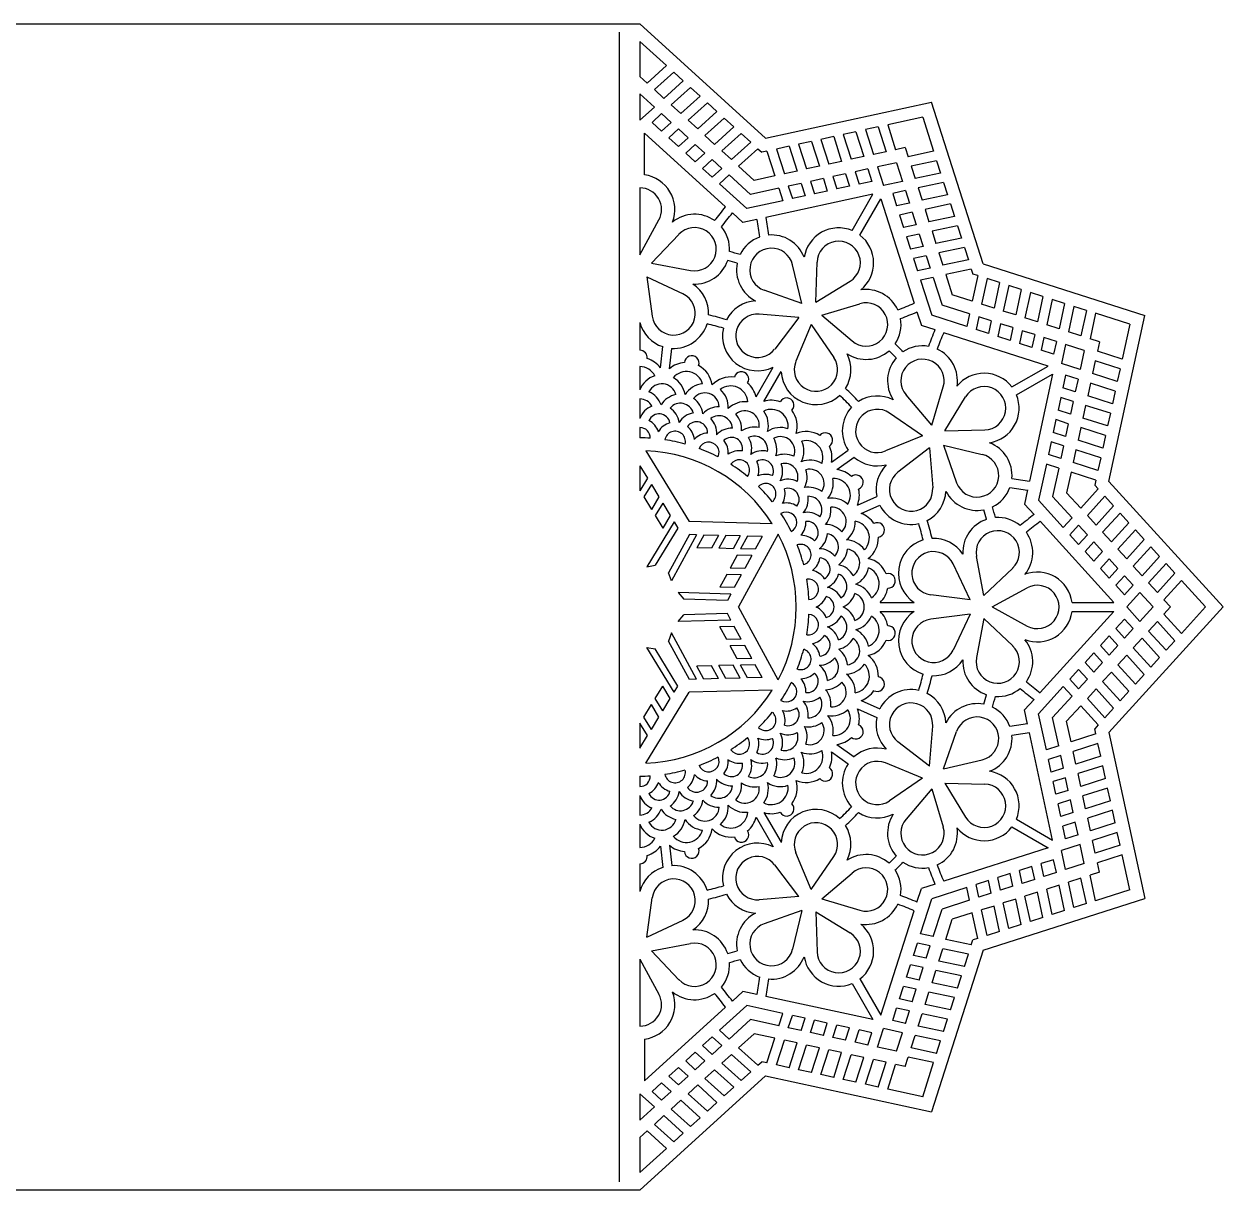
# Model space of a CAD drawing. Extents: x 39 to 332, y 44 to 186.
# Drawn here: x 185.6 to 331.7, y 43.6 to 185.7 of the extents above; entities that cross this region are included whole.
import ezdxf

# ---------------------------------------------------------------- set-up
doc = ezdxf.new("R2010")
doc.units = 0
doc.layers.get('0').update_dxf_attribs({"linetype": 'CONTINUOUS'})

msp = doc.modelspace()

# ---------------------------------------------------------------- linework, layer by layer
for p, q in [((110.54, 185.75), (260.65, 185.75)), ((275.96, 171.84), (260.65, 185.75)), ((258.1, 184.75), (258.1, 44.65)), ((260.65, 183.62), (260.65, 179.35)), ((260.65, 183.62), (263.88, 180.68)), ((263.88, 180.68), (261.53, 178.55)), ((264.76, 179.88), (262.41, 177.75)), ((264.76, 179.88), (265.93, 178.82)), ((260.65, 179.35), (261.53, 178.55)), ((265.93, 178.82), (263.58, 176.68)), ((260.65, 177.22), (260.65, 174.02)), ((260.65, 177.22), (262.41, 175.62)), ((262.41, 177.75), (263.58, 176.68)), ((266.81, 178.02), (264.46, 175.88)), ((267.99, 176.95), (265.64, 174.82)), ((266.81, 178.02), (267.99, 176.95)), ((262.41, 175.62), (260.65, 174.02)), ((264.46, 175.88), (265.64, 174.82)), ((268.87, 176.15), (266.52, 174.02)), ((268.87, 176.15), (270.04, 175.08)), ((275.96, 171.84), (296.17, 176.23)), ((302.48, 156.53), (296.17, 176.23)), ((263.29, 174.82), (262.12, 173.75)), ((263.29, 174.82), (264.46, 173.75)), ((266.52, 174.02), (267.69, 172.95)), ((270.04, 175.08), (267.69, 172.95)), ((270.92, 174.28), (268.57, 172.15)), ((270.92, 174.28), (272.1, 173.22)), ((295.11, 174.38), (290.84, 173.46)), ((295.11, 174.38), (296.44, 170.23)), ((261.2, 167.36), (261.2, 172.45)), ((261.2, 172.45), (271.09, 163.47)), ((262.12, 173.75), (263.29, 172.68)), ((264.46, 173.75), (263.29, 172.68)), ((265.35, 172.95), (264.17, 171.88)), ((265.35, 172.95), (266.52, 171.88)), ((272.1, 173.22), (269.75, 171.08)), ((272.98, 172.42), (270.63, 170.28)), ((272.98, 172.42), (274.15, 171.35)), ((286.97, 172.61), (285.42, 172.28)), ((286.97, 172.61), (287.94, 169.59)), ((289.68, 173.2), (288.13, 172.87)), ((288.13, 172.87), (289.1, 169.85)), ((289.68, 173.2), (290.65, 170.18)), ((290.84, 173.46), (291.81, 170.43)), ((264.17, 171.88), (265.35, 170.82)), ((266.52, 171.88), (265.35, 170.82)), ((267.4, 171.08), (266.23, 170.02)), ((267.4, 171.08), (268.57, 170.02)), ((268.57, 172.15), (269.75, 171.08)), ((274.15, 171.35), (271.8, 169.22)), ((281.54, 171.44), (279.99, 171.1)), ((279.99, 171.1), (280.96, 168.08)), ((281.54, 171.44), (282.51, 168.41)), ((284.26, 172.03), (282.71, 171.69)), ((282.71, 171.69), (283.67, 168.67)), ((284.26, 172.03), (285.22, 169)), ((285.42, 172.28), (286.39, 169.26)), ((266.23, 170.02), (267.4, 168.95)), ((268.57, 170.02), (267.4, 168.95)), ((270.63, 170.28), (271.8, 169.22)), ((275.03, 170.55), (272.68, 168.42)), ((275.03, 170.55), (275.5, 170.12)), ((276.12, 170.26), (275.5, 170.12)), ((276.12, 170.26), (277.09, 167.24)), ((278.83, 170.85), (277.28, 170.51)), ((277.28, 170.51), (278.25, 167.49)), ((278.83, 170.85), (279.8, 167.83)), ((287.94, 169.59), (286.39, 169.26)), ((290.65, 170.18), (289.1, 169.85)), ((292.97, 170.69), (291.81, 170.43)), ((292.97, 170.69), (293.34, 169.55)), ((296.44, 170.23), (293.34, 169.55)), ((269.45, 169.22), (268.28, 168.15)), ((268.28, 168.15), (269.45, 167.08)), ((269.45, 169.22), (270.63, 168.15)), ((270.63, 168.15), (269.45, 167.08)), ((272.68, 168.42), (274.58, 166.69)), ((282.51, 168.41), (280.96, 168.08)), ((285.22, 169), (283.67, 168.67)), ((288.42, 168.08), (286.87, 167.75)), ((288.42, 168.08), (288.9, 166.57)), ((291.91, 168.84), (289.58, 168.33)), ((289.58, 168.33), (290.31, 166.07)), ((291.91, 168.84), (292.63, 166.57)), ((296.8, 169.09), (293.7, 168.42)), ((293.7, 168.42), (294.18, 166.91)), ((296.8, 169.09), (297.28, 167.58)), ((271.51, 167.35), (270.33, 166.28)), ((271.51, 167.35), (274.12, 164.98)), ((277.09, 167.24), (274.58, 166.69)), ((279.8, 167.83), (278.25, 167.49)), ((283, 166.9), (281.45, 166.57)), ((281.45, 166.57), (281.93, 165.06)), ((283, 166.9), (283.48, 165.39)), ((285.71, 167.49), (284.16, 167.16)), ((284.16, 167.16), (284.64, 165.65)), ((285.71, 167.49), (286.19, 165.98)), ((286.87, 167.75), (287.35, 166.24)), ((288.9, 166.57), (287.35, 166.24)), ((292.63, 166.57), (290.31, 166.07)), ((297.28, 167.58), (294.18, 166.91)), ((260.65, 165.78), (260.65, 157.6)), ((270.33, 166.28), (273.66, 163.26)), ((277.57, 165.73), (274.12, 164.98)), ((277.57, 165.73), (278.05, 164.21)), ((280.28, 166.31), (278.73, 165.98)), ((278.73, 165.98), (279.22, 164.47)), ((280.28, 166.31), (280.77, 164.8)), ((283.48, 165.39), (281.93, 165.06)), ((286.19, 165.98), (284.64, 165.65)), ((293, 165.44), (291.45, 165.1)), ((291.45, 165.1), (291.93, 163.59)), ((293, 165.44), (293.48, 163.93)), ((297.65, 166.45), (294.55, 165.78)), ((294.55, 165.78), (295.03, 164.27)), ((297.65, 166.45), (298.13, 164.94)), ((278.05, 164.21), (273.66, 163.26)), ((289.04, 164.99), (275.99, 162.15)), ((280.77, 164.8), (279.22, 164.47)), ((286.5, 160.58), (289.04, 164.99)), ((287.46, 160.03), (290, 164.43)), ((290, 164.43), (294.07, 151.71)), ((293.48, 163.93), (291.93, 163.59)), ((298.13, 164.94), (295.03, 164.27)), ((298.49, 163.81), (295.39, 163.13)), ((298.49, 163.81), (298.97, 162.3)), ((271.91, 162.72), (273.2, 161.55)), ((293.84, 162.8), (292.29, 162.46)), ((292.29, 162.46), (292.77, 160.95)), ((293.84, 162.8), (294.32, 161.29)), ((295.39, 163.13), (295.87, 161.62)), ((298.97, 162.3), (295.87, 161.62)), ((260.65, 157.6), (262.97, 161.87)), ((274.91, 161.92), (273.2, 161.55)), ((294.32, 161.29), (292.77, 160.95)), ((299.34, 161.16), (296.24, 160.49)), ((299.34, 161.16), (299.82, 159.65)), ((262.04, 156.59), (265.39, 160.11)), ((294.69, 160.15), (293.14, 159.82)), ((293.14, 159.82), (293.62, 158.31)), ((294.69, 160.15), (295.17, 158.64)), ((296.24, 160.49), (296.72, 158.98)), ((299.82, 159.65), (296.72, 158.98)), ((295.17, 158.64), (293.62, 158.31)), ((300.18, 158.52), (297.08, 157.85)), ((297.08, 157.85), (297.57, 156.34)), ((300.18, 158.52), (300.67, 157.01)), ((262.04, 156.59), (266.82, 155.7)), ((280.39, 151.67), (279.25, 156.4)), ((282.1, 151.85), (282.23, 156.71)), ((295.53, 157.51), (293.98, 157.17)), ((293.98, 157.17), (294.47, 155.66)), ((295.53, 157.51), (296.02, 156)), ((300.67, 157.01), (297.57, 156.34)), ((302.48, 156.53), (322.18, 150.22)), ((261.51, 154.95), (262.14, 150.13)), ((261.51, 154.95), (265.9, 152.86)), ((296.02, 156), (294.47, 155.66)), ((301.03, 155.88), (297.93, 155.2)), ((297.93, 155.2), (298.71, 152.76)), ((301.03, 155.88), (301.22, 155.27)), ((301.83, 155.08), (301.15, 151.98)), ((301.83, 155.08), (301.22, 155.27)), ((282.1, 151.85), (286.25, 154.39)), ((296.38, 154.87), (294.83, 154.53)), ((294.83, 154.53), (296.2, 150.25)), ((296.38, 154.87), (297.46, 151.5)), ((302.96, 154.72), (302.29, 151.62)), ((304.47, 154.23), (302.96, 154.72)), ((304.47, 154.23), (303.8, 151.13)), ((305.6, 153.87), (304.93, 150.77)), ((307.11, 153.39), (305.6, 153.87)), ((280.39, 151.67), (275.8, 153.29)), ((301.15, 151.98), (298.71, 152.76)), ((307.11, 153.39), (306.44, 150.29)), ((308.25, 153.02), (307.57, 149.92)), ((309.76, 152.54), (308.25, 153.02)), ((309.76, 152.54), (309.08, 149.44)), ((310.89, 152.18), (310.22, 149.08)), ((312.4, 151.69), (310.89, 152.18)), ((282.8, 150.28), (287.46, 151.66)), ((294.41, 150.65), (294.94, 148.99)), ((300.82, 150.43), (297.46, 151.5)), ((303.8, 151.13), (302.29, 151.62)), ((306.44, 150.29), (304.93, 150.77)), ((312.4, 151.69), (311.73, 148.59)), ((313.53, 151.33), (312.86, 148.23)), ((315.05, 150.85), (313.53, 151.33)), ((315.05, 150.85), (314.37, 147.75)), ((260.65, 149.36), (260.65, 145.99)), ((280.03, 149.99), (275.18, 150.37)), ((280.03, 149.99), (277.07, 146.13)), ((281.52, 149.12), (279.66, 144.64)), ((281.52, 149.12), (284.28, 145.12)), ((282.8, 150.28), (286.5, 147.12)), ((300.48, 148.88), (296.2, 150.25)), ((300.82, 150.43), (300.48, 148.88)), ((301.95, 150.07), (301.61, 148.52)), ((303.46, 149.58), (301.95, 150.07)), ((303.46, 149.58), (303.12, 148.03)), ((304.59, 149.22), (304.26, 147.67)), ((306.1, 148.74), (304.59, 149.22)), ((309.08, 149.44), (307.57, 149.92)), ((311.73, 148.59), (310.22, 149.08)), ((316.18, 150.49), (315.5, 147.39)), ((320.33, 149.16), (316.18, 150.49)), ((317.79, 130.01), (322.18, 150.22)), ((320.33, 149.16), (319.41, 144.89)), ((296.61, 148.46), (294.94, 148.99)), ((310.38, 144.05), (297.66, 148.12)), ((303.12, 148.03), (301.61, 148.52)), ((305.77, 147.19), (304.26, 147.67)), ((306.1, 148.74), (305.77, 147.19)), ((307.24, 148.37), (306.9, 146.82)), ((308.75, 147.89), (307.24, 148.37)), ((308.75, 147.89), (308.41, 146.34)), ((314.37, 147.75), (312.86, 148.23)), ((263.16, 143.85), (263.43, 146.43)), ((264.26, 143.74), (264.52, 146.22)), ((308.41, 146.34), (306.9, 146.82)), ((309.88, 147.53), (309.54, 145.98)), ((311.39, 147.04), (309.88, 147.53)), ((311.39, 147.04), (311.05, 145.49)), ((312.52, 146.68), (312.02, 144.36)), ((314.79, 145.96), (312.52, 146.68)), ((316.64, 147.02), (315.5, 147.39)), ((316.64, 147.02), (316.39, 145.86)), ((311.05, 145.49), (309.54, 145.98)), ((314.79, 145.96), (314.29, 143.63)), ((316.13, 144.7), (315.8, 143.15)), ((319.15, 143.73), (316.13, 144.7)), ((319.41, 144.89), (316.39, 145.86)), ((260.65, 143.99), (260.65, 141.15)), ((274.8, 140.31), (276.89, 143.93)), ((275.76, 139.76), (277.84, 143.38)), ((305.98, 141.51), (310.38, 144.05)), ((314.29, 143.63), (312.02, 144.36)), ((319.15, 143.73), (318.82, 142.18)), ((306.53, 140.55), (310.94, 143.09)), ((310.94, 143.09), (308.1, 130.04)), ((312.52, 142.95), (312.19, 141.4)), ((314.03, 142.47), (312.52, 142.95)), ((314.03, 142.47), (313.7, 140.92)), ((315.54, 141.99), (315.21, 140.44)), ((318.57, 141.02), (315.54, 141.99)), ((318.82, 142.18), (315.8, 143.15)), ((296.23, 136.85), (293.07, 140.55)), ((296.23, 136.85), (297.61, 141.51)), ((297.8, 136.15), (300.34, 140.3)), ((313.7, 140.92), (312.19, 141.4)), ((318.23, 139.47), (315.21, 140.44)), ((318.57, 141.02), (318.23, 139.47)), ((260.65, 140.05), (260.65, 137.68)), ((311.93, 140.24), (311.6, 138.69)), ((313.44, 139.76), (311.93, 140.24)), ((313.44, 139.76), (313.11, 138.21)), ((314.95, 139.27), (314.62, 137.72)), ((317.98, 138.31), (314.95, 139.27)), ((295.08, 135.57), (291.07, 138.32)), ((311.34, 137.53), (311.01, 135.98)), ((312.85, 137.04), (311.34, 137.53)), ((313.11, 138.21), (311.6, 138.69)), ((317.64, 136.76), (314.62, 137.72)), ((317.98, 138.31), (317.64, 136.76)), ((260.65, 136.58), (260.65, 135.31)), ((297.8, 136.15), (302.66, 136.27)), ((312.52, 135.49), (311.01, 135.98)), ((312.85, 137.04), (312.52, 135.49)), ((314.37, 136.56), (314.03, 135.01)), ((317.39, 135.59), (314.37, 136.56)), ((295.08, 135.57), (290.59, 133.71)), ((297.62, 134.44), (299.24, 129.85)), ((297.62, 134.44), (302.35, 133.3)), ((310.75, 134.82), (310.42, 133.27)), ((312.27, 134.33), (310.75, 134.82)), ((317.05, 134.04), (314.03, 135.01)), ((317.39, 135.59), (317.05, 134.04)), ((261.38, 133.72), (266.65, 125.1)), ((283.99, 132.34), (286.01, 133.81)), ((284.64, 131.45), (286.74, 132.97)), ((295.94, 134.08), (292.08, 131.12)), ((295.94, 134.08), (296.32, 129.23)), ((311.93, 132.78), (310.42, 133.27)), ((312.27, 134.33), (311.93, 132.78)), ((313.78, 133.85), (313.44, 132.3)), ((316.8, 132.88), (313.78, 133.85)), ((260.65, 131.89), (261.57, 130.38)), ((260.65, 131.89), (260.65, 128.86)), ((310.17, 132.1), (309.21, 127.71)), ((311.68, 131.62), (310.17, 132.1)), ((311.68, 131.62), (310.93, 128.17)), ((316.46, 131.33), (313.44, 132.3)), ((316.8, 132.88), (316.46, 131.33)), ((261.57, 130.38), (260.65, 128.86)), ((313.19, 131.14), (312.64, 128.63)), ((316.21, 130.17), (313.19, 131.14)), ((316.21, 130.17), (316.07, 129.55)), ((262.04, 129.62), (261.11, 128.11)), ((262.04, 129.62), (262.96, 128.11)), ((307.87, 128.96), (307.5, 127.25)), ((314.37, 126.73), (312.64, 128.63)), ((316.5, 129.08), (314.37, 126.73)), ((316.5, 129.08), (316.07, 129.55)), ((317.79, 130.01), (331.7, 114.7)), ((261.11, 128.11), (262.04, 126.59)), ((262.96, 128.11), (262.04, 126.59)), ((263.42, 127.35), (262.5, 125.84)), ((263.42, 127.35), (264.35, 125.84)), ((287.15, 127.1), (289.52, 128.16)), ((308.67, 125.96), (307.5, 127.25)), ((312.23, 124.38), (309.21, 127.71)), ((313.3, 125.56), (310.93, 128.17)), ((317.3, 128.2), (315.17, 125.85)), ((318.37, 127.03), (317.3, 128.2)), ((262.5, 125.84), (263.42, 124.32)), ((264.35, 125.84), (263.42, 124.32)), ((287.6, 126.09), (289.88, 127.11)), ((316.23, 124.68), (315.17, 125.85)), ((318.37, 127.03), (316.23, 124.68)), ((319.17, 126.15), (317.03, 123.8)), ((320.23, 124.97), (319.17, 126.15)), ((264.81, 125.08), (261.47, 119.61)), ((265.28, 124.32), (262.51, 119.79)), ((264.81, 125.08), (265.28, 124.32)), ((276.76, 124.84), (266.65, 125.1)), ((318.4, 115.25), (309.42, 125.14)), ((313.3, 125.56), (312.23, 124.38)), ((314.1, 124.68), (313.03, 123.5)), ((315.17, 123.5), (314.1, 124.68)), ((320.23, 124.97), (318.1, 122.62)), ((266.67, 123.52), (264.13, 118.85)), ((267.56, 123.5), (264.49, 117.87)), ((267.56, 123.5), (266.67, 123.52)), ((268.45, 123.47), (267.6, 121.92)), ((270.22, 123.43), (268.45, 123.47)), ((270.22, 123.43), (269.37, 121.87)), ((271.11, 123.41), (270.26, 121.85)), ((272.88, 123.36), (271.11, 123.41)), ((272.88, 123.36), (272.03, 121.8)), ((277.49, 123.57), (272.66, 114.7)), ((273.77, 123.34), (272.92, 121.78)), ((275.54, 123.29), (273.77, 123.34)), ((275.54, 123.29), (274.69, 121.74)), ((314.1, 122.33), (313.03, 123.5)), ((315.17, 123.5), (314.1, 122.33)), ((318.1, 122.62), (317.03, 123.8)), ((321.03, 124.09), (318.9, 121.74)), ((322.1, 122.92), (319.97, 120.57)), ((322.1, 122.92), (321.03, 124.09)), ((269.37, 121.87), (267.6, 121.92)), ((272.03, 121.8), (270.26, 121.85)), ((274.69, 121.74), (272.92, 121.78)), ((315.97, 122.62), (314.9, 121.45)), ((315.97, 120.27), (314.9, 121.45)), ((317.03, 121.45), (315.97, 122.62)), ((317.03, 121.45), (315.97, 120.27)), ((319.97, 120.57), (318.9, 121.74)), ((322.9, 122.04), (320.77, 119.69)), ((323.97, 120.86), (322.9, 122.04)), ((272.49, 121), (271.65, 119.44)), ((274.27, 120.96), (272.49, 121)), ((274.27, 120.96), (273.42, 119.4)), ((300.9, 115.56), (298.81, 119.95)), ((302.54, 116.09), (301.65, 120.87)), ((317.83, 120.57), (316.77, 119.39)), ((318.9, 119.39), (317.83, 120.57)), ((323.97, 120.86), (321.83, 118.51)), ((324.77, 119.98), (322.63, 117.63)), ((325.83, 118.81), (324.77, 119.98)), ((261.47, 119.61), (262.51, 119.79)), ((264.49, 117.87), (264.13, 118.85)), ((271.22, 118.67), (270.37, 117.11)), ((272.99, 118.62), (271.22, 118.67)), ((273.42, 119.4), (271.65, 119.44)), ((272.99, 118.62), (272.15, 117.06)), ((302.54, 116.09), (306.07, 119.44)), ((317.83, 118.22), (316.77, 119.39)), ((318.9, 119.39), (317.83, 118.22)), ((319.7, 118.51), (318.63, 117.34)), ((320.77, 117.34), (319.7, 118.51)), ((321.83, 118.51), (320.77, 119.69)), ((325.83, 118.81), (323.7, 116.46)), ((272.15, 117.06), (270.37, 117.11)), ((303.55, 114.7), (307.82, 117.02)), ((319.7, 116.17), (318.63, 117.34)), ((320.77, 117.34), (319.7, 116.17)), ((323.7, 116.46), (322.63, 117.63)), ((326.63, 117.93), (324.5, 115.58)), ((329.57, 114.7), (326.63, 117.93)), ((265.32, 116.45), (265.99, 115.64)), ((271.72, 116.28), (265.32, 116.45)), ((271.3, 115.5), (265.99, 115.64)), ((271.72, 116.28), (271.3, 115.5)), ((300.9, 115.56), (296.08, 116.19)), ((321.57, 116.46), (319.97, 114.7)), ((323.17, 114.7), (321.57, 116.46)), ((325.3, 114.7), (324.5, 115.58)), ((277.49, 105.82), (272.66, 114.7)), ((289.91, 115.25), (294.08, 115.25)), ((289.91, 114.15), (294.08, 114.15)), ((303.55, 114.7), (307.82, 112.38)), ((318.4, 114.15), (309.42, 104.26)), ((313.31, 115.25), (318.4, 115.25)), ((313.31, 114.15), (318.4, 114.15)), ((317.79, 99.39), (331.7, 114.7)), ((321.57, 112.94), (319.97, 114.7)), ((323.17, 114.7), (321.57, 112.94)), ((325.3, 114.7), (324.5, 113.82)), ((329.57, 114.7), (326.63, 111.47)), ((265.32, 112.95), (265.99, 113.76)), ((271.72, 113.11), (265.32, 112.95)), ((271.3, 113.89), (265.99, 113.76)), ((271.72, 113.11), (271.3, 113.89)), ((300.9, 113.84), (296.08, 113.2)), ((300.9, 113.84), (298.81, 109.45)), ((302.54, 113.3), (301.65, 108.53)), ((302.54, 113.3), (306.07, 109.96)), ((319.7, 113.23), (318.63, 112.06)), ((320.77, 112.06), (319.7, 113.23)), ((323.7, 112.94), (322.63, 111.76)), ((325.83, 110.59), (323.7, 112.94)), ((326.63, 111.47), (324.5, 113.82)), ((264.49, 111.53), (264.13, 110.54)), ((267.56, 105.9), (264.49, 111.53)), ((272.15, 112.33), (270.37, 112.29)), ((271.22, 110.73), (270.37, 112.29)), ((272.99, 110.78), (272.15, 112.33)), ((317.83, 111.18), (316.77, 110)), ((318.9, 110), (317.83, 111.18)), ((319.7, 110.88), (318.63, 112.06)), ((320.77, 112.06), (319.7, 110.88)), ((324.77, 109.42), (322.63, 111.76)), ((261.47, 109.78), (262.51, 109.6)), ((264.81, 104.32), (261.47, 109.78)), ((265.28, 105.07), (262.51, 109.6)), ((266.67, 105.88), (264.13, 110.54)), ((272.99, 110.78), (271.22, 110.73)), ((273.42, 110), (271.65, 109.95)), ((272.49, 108.39), (271.65, 109.95)), ((274.27, 108.44), (273.42, 110)), ((317.83, 108.83), (316.77, 110)), ((318.9, 110), (317.83, 108.83)), ((321.83, 110.88), (320.77, 109.71)), ((322.9, 107.36), (320.77, 109.71)), ((323.97, 108.53), (321.83, 110.88)), ((325.83, 110.59), (324.77, 109.42)), ((274.27, 108.44), (272.49, 108.39)), ((315.97, 109.12), (314.9, 107.95)), ((317.03, 107.95), (315.97, 109.12)), ((319.97, 108.83), (318.9, 107.65)), ((322.1, 106.48), (319.97, 108.83)), ((323.97, 108.53), (322.9, 107.36)), ((269.37, 107.53), (267.6, 107.48)), ((268.45, 105.92), (267.6, 107.48)), ((270.22, 105.97), (269.37, 107.53)), ((272.03, 107.59), (270.26, 107.55)), ((271.11, 105.99), (270.26, 107.55)), ((272.88, 106.03), (272.03, 107.59)), ((274.69, 107.66), (272.92, 107.62)), ((273.77, 106.06), (272.92, 107.62)), ((275.54, 106.1), (274.69, 107.66)), ((314.1, 107.07), (313.03, 105.89)), ((315.17, 105.89), (314.1, 107.07)), ((315.97, 106.77), (314.9, 107.95)), ((317.03, 107.95), (315.97, 106.77)), ((318.1, 106.77), (317.03, 105.6)), ((320.23, 104.43), (318.1, 106.77)), ((321.03, 105.31), (318.9, 107.65)), ((267.56, 105.9), (266.67, 105.88)), ((270.22, 105.97), (268.45, 105.92)), ((272.88, 106.03), (271.11, 105.99)), ((275.54, 106.1), (273.77, 106.06)), ((314.1, 104.72), (313.03, 105.89)), ((315.17, 105.89), (314.1, 104.72)), ((319.17, 103.25), (317.03, 105.6)), ((322.1, 106.48), (321.03, 105.31)), ((261.38, 95.68), (266.65, 104.3)), ((262.5, 103.56), (263.42, 105.07)), ((264.35, 103.56), (263.42, 105.07)), ((264.81, 104.32), (265.28, 105.07)), ((276.76, 104.55), (266.65, 104.3)), ((312.23, 105.01), (309.21, 101.69)), ((313.3, 103.84), (310.93, 101.23)), ((313.3, 103.84), (312.23, 105.01)), ((316.23, 104.72), (315.17, 103.55)), ((318.37, 102.37), (316.23, 104.72)), ((320.23, 104.43), (319.17, 103.25)), ((261.11, 101.29), (262.04, 102.8)), ((262.96, 101.29), (262.04, 102.8)), ((263.42, 102.05), (262.5, 103.56)), ((263.42, 102.05), (264.35, 103.56)), ((287.15, 102.29), (289.52, 101.24)), ((287.6, 103.3), (289.88, 102.29)), ((308.67, 103.44), (307.5, 102.15)), ((314.37, 102.66), (312.64, 100.77)), ((316.5, 100.32), (314.37, 102.66)), ((317.3, 101.2), (315.17, 103.55)), ((318.37, 102.37), (317.3, 101.2)), ((262.04, 99.78), (261.11, 101.29)), ((262.04, 99.78), (262.96, 101.29)), ((307.87, 100.44), (307.5, 102.15)), ((310.17, 97.29), (309.21, 101.69)), ((311.68, 97.78), (310.93, 101.23)), ((260.65, 100.53), (260.65, 97.51)), ((261.57, 99.02), (260.65, 100.53)), ((295.94, 95.32), (296.32, 100.17)), ((297.62, 94.96), (299.24, 99.54)), ((310.94, 86.3), (308.1, 99.36)), ((313.19, 98.26), (312.64, 100.77)), ((316.5, 100.32), (316.07, 99.85)), ((316.21, 99.23), (316.07, 99.85)), ((317.79, 99.39), (322.18, 79.17)), ((260.65, 97.51), (261.57, 99.02)), ((284.64, 97.95), (286.74, 96.43)), ((295.94, 95.32), (292.08, 98.28)), ((316.21, 99.23), (313.19, 98.26)), ((316.46, 98.07), (313.44, 97.1)), ((316.8, 96.52), (316.46, 98.07)), ((283.99, 97.05), (286.01, 95.59)), ((311.68, 97.78), (310.17, 97.29)), ((311.93, 96.61), (310.42, 96.13)), ((312.27, 95.06), (311.93, 96.61)), ((313.78, 95.55), (313.44, 97.1)), ((316.8, 96.52), (313.78, 95.55)), ((295.08, 93.83), (290.59, 95.69)), ((297.62, 94.96), (302.35, 96.09)), ((310.75, 94.58), (310.42, 96.13)), ((312.27, 95.06), (310.75, 94.58)), ((317.05, 95.35), (314.03, 94.39)), ((317.39, 93.8), (317.05, 95.35)), ((260.65, 94.08), (260.65, 92.82)), ((295.08, 93.83), (291.07, 91.07)), ((312.52, 93.9), (311.01, 93.42)), ((312.85, 92.35), (312.52, 93.9)), ((314.37, 92.84), (314.03, 94.39)), ((317.39, 93.8), (314.37, 92.84)), ((296.23, 92.55), (293.07, 88.85)), ((296.23, 92.55), (297.61, 87.89)), ((297.8, 93.25), (300.34, 89.1)), ((297.8, 93.25), (302.66, 93.12)), ((311.34, 91.87), (311.01, 93.42)), ((312.85, 92.35), (311.34, 91.87)), ((317.64, 92.64), (314.62, 91.67)), ((317.98, 91.09), (317.64, 92.64)), ((260.65, 91.72), (260.65, 89.35)), ((313.11, 91.19), (311.6, 90.71)), ((311.93, 89.16), (311.6, 90.71)), ((313.44, 89.64), (313.11, 91.19)), ((314.95, 90.12), (314.62, 91.67)), ((317.98, 91.09), (314.95, 90.12)), ((275.76, 89.64), (277.84, 86.02)), ((313.44, 89.64), (311.93, 89.16)), ((318.23, 89.93), (315.21, 88.96)), ((318.57, 88.38), (318.23, 89.93)), ((260.65, 88.24), (260.65, 85.41)), ((274.8, 89.09), (276.89, 85.47)), ((305.98, 87.89), (310.38, 85.35)), ((306.53, 88.85), (310.94, 86.3)), ((313.7, 88.48), (312.19, 87.99)), ((312.52, 86.44), (312.19, 87.99)), ((314.03, 86.93), (313.7, 88.48)), ((315.54, 87.41), (315.21, 88.96)), ((318.57, 88.38), (315.54, 87.41)), ((314.03, 86.93), (312.52, 86.44)), ((318.82, 87.22), (315.8, 86.25)), ((316.13, 84.7), (315.8, 86.25)), ((319.15, 85.66), (318.82, 87.22)), ((263.16, 85.54), (263.43, 82.97)), ((264.26, 85.66), (264.52, 83.18)), ((281.52, 80.27), (279.66, 84.76)), ((310.38, 85.35), (297.66, 81.27)), ((314.29, 85.76), (312.02, 85.04)), ((312.52, 82.71), (312.02, 85.04)), ((314.79, 83.44), (314.29, 85.76)), ((319.15, 85.66), (316.13, 84.7)), ((260.65, 83.41), (260.65, 80.03)), ((281.52, 80.27), (284.28, 84.28)), ((311.05, 83.9), (309.54, 83.42)), ((309.88, 81.87), (309.54, 83.42)), ((311.39, 82.35), (311.05, 83.9)), ((314.79, 83.44), (312.52, 82.71)), ((319.41, 84.5), (316.39, 83.54)), ((316.64, 82.37), (316.39, 83.54)), ((320.33, 80.24), (319.41, 84.5)), ((280.03, 79.41), (277.07, 83.27)), ((282.8, 79.12), (286.5, 82.28)), ((305.77, 82.21), (304.26, 81.73)), ((306.1, 80.66), (305.77, 82.21)), ((308.41, 83.06), (306.9, 82.57)), ((307.24, 81.02), (306.9, 82.57)), ((308.75, 81.51), (308.41, 83.06)), ((311.39, 82.35), (309.88, 81.87)), ((316.64, 82.37), (315.5, 82.01)), ((316.18, 78.91), (315.5, 82.01)), ((294.41, 78.74), (294.94, 80.4)), ((296.61, 80.94), (294.94, 80.4)), ((300.48, 80.52), (296.2, 79.15)), ((300.82, 78.97), (300.48, 80.52)), ((303.12, 81.36), (301.61, 80.88)), ((301.95, 79.33), (301.61, 80.88)), ((303.46, 79.81), (303.12, 81.36)), ((304.59, 80.18), (304.26, 81.73)), ((306.1, 80.66), (304.59, 80.18)), ((308.75, 81.51), (307.24, 81.02)), ((311.73, 80.8), (310.22, 80.32)), ((312.4, 77.7), (311.73, 80.8)), ((314.37, 81.65), (312.86, 81.16)), ((313.53, 78.06), (312.86, 81.16)), ((315.05, 78.55), (314.37, 81.65)), ((261.51, 74.45), (262.14, 79.27)), ((280.03, 79.41), (275.18, 79.03)), ((282.8, 79.12), (287.46, 77.74)), ((294.83, 74.87), (296.2, 79.15)), ((300.82, 78.97), (297.46, 77.89)), ((303.46, 79.81), (301.95, 79.33)), ((302.48, 72.87), (322.18, 79.17)), ((306.44, 79.11), (304.93, 78.63)), ((307.11, 76.01), (306.44, 79.11)), ((309.08, 79.96), (307.57, 79.47)), ((308.25, 76.37), (307.57, 79.47)), ((309.76, 76.86), (309.08, 79.96)), ((310.89, 77.22), (310.22, 80.32)), ((320.33, 80.24), (316.18, 78.91)), ((280.39, 77.72), (275.8, 76.1)), ((280.39, 77.72), (279.25, 73)), ((282.1, 77.54), (282.23, 72.68)), ((282.1, 77.54), (286.25, 75.01)), ((290, 64.96), (294.07, 77.68)), ((296.38, 74.53), (297.46, 77.89)), ((303.8, 78.26), (302.29, 77.78)), ((302.96, 74.68), (302.29, 77.78)), ((304.47, 75.16), (303.8, 78.26)), ((305.6, 75.53), (304.93, 78.63)), ((312.4, 77.7), (310.89, 77.22)), ((315.05, 78.55), (313.53, 78.06)), ((261.51, 74.45), (265.9, 76.54)), ((297.93, 74.19), (298.71, 76.64)), ((301.15, 77.42), (298.71, 76.64)), ((301.83, 74.32), (301.15, 77.42)), ((307.11, 76.01), (305.6, 75.53)), ((309.76, 76.86), (308.25, 76.37)), ((296.38, 74.53), (294.83, 74.87)), ((304.47, 75.16), (302.96, 74.68)), ((262.04, 72.81), (266.82, 73.7)), ((293.98, 72.22), (294.47, 73.73)), ((296.02, 73.4), (294.47, 73.73)), ((295.53, 71.89), (296.02, 73.4)), ((297.08, 71.55), (297.57, 73.06)), ((300.67, 72.39), (297.57, 73.06)), ((301.03, 73.52), (297.93, 74.19)), ((301.03, 73.52), (301.22, 74.12)), ((301.83, 74.32), (301.22, 74.12)), ((260.65, 71.8), (260.65, 63.62)), ((260.65, 71.8), (262.97, 67.53)), ((262.04, 72.81), (265.39, 69.28)), ((295.53, 71.89), (293.98, 72.22)), ((302.48, 72.87), (296.17, 53.17)), ((300.18, 70.88), (300.67, 72.39)), ((293.14, 69.58), (293.62, 71.09)), ((295.17, 70.75), (293.62, 71.09)), ((294.69, 69.24), (295.17, 70.75)), ((296.24, 68.91), (296.72, 70.42)), ((299.82, 69.74), (296.72, 70.42)), ((300.18, 70.88), (297.08, 71.55)), ((286.5, 68.82), (289.04, 64.41)), ((287.46, 69.37), (290, 64.96)), ((294.69, 69.24), (293.14, 69.58)), ((299.34, 68.23), (296.24, 68.91)), ((299.34, 68.23), (299.82, 69.74)), ((271.91, 66.68), (273.2, 67.85)), ((274.91, 67.48), (273.2, 67.85)), ((289.04, 64.41), (275.99, 67.25)), ((292.29, 66.94), (292.77, 68.45)), ((294.32, 68.11), (292.77, 68.45)), ((293.84, 66.6), (294.32, 68.11)), ((295.39, 66.26), (295.87, 67.77)), ((298.97, 67.1), (295.87, 67.77)), ((261.2, 56.95), (271.09, 65.93)), ((270.33, 63.11), (273.66, 66.14)), ((278.05, 65.18), (273.66, 66.14)), ((291.45, 64.29), (291.93, 65.8)), ((293.48, 65.47), (291.93, 65.8)), ((293.84, 66.6), (292.29, 66.94)), ((298.49, 65.59), (295.39, 66.26)), ((298.49, 65.59), (298.97, 67.1)), ((271.51, 62.05), (274.12, 64.42)), ((277.57, 63.67), (274.12, 64.42)), ((277.57, 63.67), (278.05, 65.18)), ((278.73, 63.42), (279.22, 64.93)), ((280.77, 64.59), (279.22, 64.93)), ((280.28, 63.08), (280.77, 64.59)), ((281.45, 62.83), (281.93, 64.34)), ((283.48, 64), (281.93, 64.34)), ((293, 63.96), (291.45, 64.29)), ((293, 63.96), (293.48, 65.47)), ((294.55, 63.62), (295.03, 65.13)), ((298.13, 64.46), (295.03, 65.13)), ((297.65, 62.95), (298.13, 64.46)), ((271.51, 62.05), (270.33, 63.11)), ((280.28, 63.08), (278.73, 63.42)), ((283, 62.49), (281.45, 62.83)), ((283, 62.49), (283.48, 64)), ((284.16, 62.24), (284.64, 63.75)), ((286.19, 63.41), (284.64, 63.75)), ((285.71, 61.9), (286.19, 63.41)), ((286.87, 61.65), (287.35, 63.16)), ((288.9, 62.82), (287.35, 63.16)), ((288.42, 61.31), (288.9, 62.82)), ((289.58, 61.06), (290.31, 63.33)), ((292.63, 62.82), (290.31, 63.33)), ((297.65, 62.95), (294.55, 63.62)), ((261.2, 62.04), (261.2, 56.95)), ((268.28, 61.25), (269.45, 62.31)), ((270.63, 61.25), (269.45, 62.31)), ((272.68, 60.98), (274.58, 62.7)), ((277.09, 62.16), (274.58, 62.7)), ((276.12, 59.14), (277.09, 62.16)), ((277.28, 58.89), (278.25, 61.91)), ((279.8, 61.57), (278.25, 61.91)), ((278.83, 58.55), (279.8, 61.57)), ((285.71, 61.9), (284.16, 62.24)), ((288.42, 61.31), (286.87, 61.65)), ((291.91, 60.56), (292.63, 62.82)), ((293.7, 60.98), (294.18, 62.49)), ((297.28, 61.81), (294.18, 62.49)), ((296.8, 60.3), (297.28, 61.81)), ((266.23, 59.38), (267.4, 60.45)), ((268.57, 59.38), (267.4, 60.45)), ((269.45, 60.18), (268.28, 61.25)), ((269.45, 60.18), (270.63, 61.25)), ((270.63, 59.11), (271.8, 60.18)), ((274.15, 58.05), (271.8, 60.18)), ((275.03, 58.85), (272.68, 60.98)), ((279.99, 58.3), (280.96, 61.32)), ((282.51, 60.98), (280.96, 61.32)), ((281.54, 57.96), (282.51, 60.98)), ((282.71, 57.71), (283.67, 60.73)), ((285.22, 60.39), (283.67, 60.73)), ((284.26, 57.37), (285.22, 60.39)), ((285.42, 57.12), (286.39, 60.14)), ((287.94, 59.8), (286.39, 60.14)), ((291.91, 60.56), (289.58, 61.06)), ((296.8, 60.3), (293.7, 60.98)), ((264.17, 57.51), (265.35, 58.58)), ((266.52, 57.51), (265.35, 58.58)), ((267.4, 58.31), (266.23, 59.38)), ((267.4, 58.31), (268.57, 59.38)), ((272.98, 56.98), (270.63, 59.11)), ((275.03, 58.85), (275.5, 59.27)), ((276.12, 59.14), (275.5, 59.27)), ((278.83, 58.55), (277.28, 58.89)), ((286.97, 56.78), (287.94, 59.8)), ((288.13, 56.53), (289.1, 59.55)), ((290.65, 59.21), (289.1, 59.55)), ((289.68, 56.19), (290.65, 59.21)), ((290.84, 55.94), (291.81, 58.96)), ((292.97, 58.71), (291.81, 58.96)), ((292.97, 58.71), (293.34, 59.84)), ((296.44, 59.17), (293.34, 59.84)), ((295.11, 55.01), (296.44, 59.17)), ((275.96, 57.56), (260.65, 43.65)), ((265.35, 56.45), (264.17, 57.51)), ((265.35, 56.45), (266.52, 57.51)), ((268.57, 57.25), (269.75, 58.31)), ((270.92, 55.11), (268.57, 57.25)), ((272.1, 56.18), (269.75, 58.31)), ((272.98, 56.98), (274.15, 58.05)), ((275.96, 57.56), (296.17, 53.17)), ((281.54, 57.96), (279.99, 58.3)), ((284.26, 57.37), (282.71, 57.71)), ((286.97, 56.78), (285.42, 57.12)), ((262.12, 55.65), (263.29, 56.71)), ((263.29, 54.58), (262.12, 55.65)), ((264.46, 55.65), (263.29, 56.71)), ((263.29, 54.58), (264.46, 55.65)), ((266.52, 55.38), (267.69, 56.45)), ((270.04, 54.31), (267.69, 56.45)), ((270.92, 55.11), (272.1, 56.18)), ((289.68, 56.19), (288.13, 56.53)), ((295.11, 55.01), (290.84, 55.94)), ((260.65, 55.38), (260.65, 52.18)), ((262.41, 53.78), (260.65, 55.38)), ((264.46, 53.51), (265.64, 54.58)), ((267.99, 52.45), (265.64, 54.58)), ((268.87, 53.25), (266.52, 55.38)), ((268.87, 53.25), (270.04, 54.31)), ((260.65, 52.18), (262.41, 53.78)), ((262.41, 51.65), (263.58, 52.71)), ((265.93, 50.58), (263.58, 52.71)), ((266.81, 51.38), (264.46, 53.51)), ((264.76, 49.51), (262.41, 51.65)), ((266.81, 51.38), (267.99, 52.45)), ((260.65, 50.05), (261.53, 50.85)), ((260.65, 50.05), (260.65, 45.78)), ((263.88, 48.71), (261.53, 50.85)), ((264.76, 49.51), (265.93, 50.58)), ((260.65, 45.78), (263.88, 48.71)), ((260.65, 43.65), (110.54, 43.65))]:
    msp.add_line(p, q)
for centre, radius, start, end in [((260.65, 163.13), 4.26, 339.0995, 82.5479), ((260.65, 163.13), 2.64, 331.4714, 90), ((267.31, 158.3), 4.26, 54.8861, 128.9005), ((236.29, 189.66), 43.55, 320.2053, 323.0293), ((236.29, 189.66), 44.66, 320.1364, 322.8982), ((267.31, 158.3), 2.64, 259.4714, 136.5286), ((267.31, 158.3), 4.26, 356.0354, 39.9646), ((319.22, 167.44), 44.66, 187.1018, 189.8636), ((319.22, 167.44), 43.55, 186.9707, 189.7947), ((284.87, 156.64), 4.26, 67.4521, 170.9005), ((276.68, 155.78), 4.26, 110.0354, 153.9646), ((276.68, 155.78), 4.26, 21.0995, 95.1139), ((284.87, 156.64), 2.64, 301.4714, 178.5286), ((284.87, 156.64), 4.26, 309.0995, 52.5479), ((260.65, 114.7), 44.66, 74.1364, 75.8636), ((276.68, 155.78), 2.64, 13.4714, 250.5286), ((267.31, 158.3), 4.26, 267.0995, 341.1139), ((260.65, 114.7), 43.55, 74.2053, 75.7947), ((276.68, 155.78), 4.26, 168.8861, 242.9005), ((264.76, 150.47), 4.26, 357.5425, 56.9005), ((264.76, 150.47), 2.64, 187.4714, 64.5286), ((274.97, 147.74), 4.26, 93.0995, 152.4575), ((288.21, 149.13), 4.26, 24.8861, 98.9005), ((288.21, 149.13), 2.64, 229.4714, 106.5286), ((277.04, 191.79), 43.55, 290.2053, 293.0293), ((277.04, 191.79), 44.66, 290.1364, 292.8982), ((264.76, 150.47), 4.26, 195.0995, 251.7465), ((264.76, 150.47), 4.26, 266.703, 342.6123), ((260.65, 114.7), 35.46, 73.3377, 76.6623), ((260.65, 114.7), 36.56, 73.2344, 76.7656), ((274.97, 147.74), 2.64, 85.4714, 322.5286), ((288.21, 149.13), 4.26, 326.0354, 9.9646), ((274.97, 147.74), 4.26, 167.3877, 296.6968), ((337.74, 131.09), 44.66, 157.1018, 159.8636), ((337.74, 131.09), 43.55, 156.9707, 159.7947), ((260.65, 114.7), 44.66, 44.1364, 45.8636), ((295.08, 142.26), 4.26, 80.0354, 123.9646), ((295.08, 142.26), 4.26, 351.0995, 65.1139), ((260.65, 145.1), 0.89, 351.8843, 90), ((260.65, 141.94), 3.15, 37.2589, 73.7687), ((266.97, 144.43), 0.89, 339.8843, 176.1157), ((282.1, 143.62), 2.64, 157.4714, 34.5286), ((282.1, 143.62), 4.26, 327.5425, 26.9005), ((288.21, 149.13), 4.26, 237.0995, 311.1139), ((295.08, 142.26), 4.26, 138.8861, 212.9005), ((260.65, 114.7), 43.55, 44.2053, 45.7947), ((295.08, 142.26), 2.64, 343.4714, 220.5286), ((260.65, 141.94), 2.05, 27.0515, 90), ((266.31, 141.35), 3.15, 94.2313, 130.7411), ((266.31, 141.35), 2.05, 15.0515, 140.9485), ((266.31, 141.35), 3.15, 7.3653, 61.7687), ((273.01, 142.47), 0.89, 327.8843, 164.1157), ((282.1, 143.62), 4.26, 183.3032, 312.6123), ((263.32, 140.15), 2.86, 107.3474, 159.3852), ((263.32, 140.15), 1.75, 14.2484, 153.7516), ((263.32, 140.15), 2.86, 8.6148, 60.6526), ((268.56, 139.04), 2.86, 95.3474, 147.3852), ((271.73, 139.59), 3.15, 82.2313, 136.6347), ((271.73, 139.59), 3.15, 13.2589, 49.7687), ((302.59, 138.92), 4.26, 37.4521, 140.9005), ((260.65, 138.41), 2.75, 19.594, 66.3338), ((265.58, 137.89), 2.75, 101.6662, 148.406), ((268.56, 139.04), 1.75, 2.2484, 141.7516), ((271.73, 139.59), 2.05, 3.0515, 128.9485), ((268.56, 139.04), 2.86, 356.6148, 48.6526), ((260.65, 114.7), 35.46, 43.3377, 46.6623), ((260.65, 114.7), 36.56, 43.2344, 46.7656), ((289.57, 136.15), 4.26, 63.0995, 122.4575), ((302.59, 138.92), 2.64, 271.4714, 148.5286), ((302.59, 138.92), 4.26, 279.0995, 22.5479), ((260.65, 138.41), 1.64, 28.0434, 90), ((262.98, 136.87), 2.47, 110.9315, 160.9087), ((265.58, 137.89), 1.64, 16.0434, 139.9566), ((262.98, 136.87), 2.47, 7.0913, 57.0685), ((265.58, 137.89), 2.75, 7.594, 54.3338), ((270.29, 136.36), 2.75, 89.6662, 136.406), ((273.44, 136.86), 2.86, 83.3474, 135.3852), ((276.66, 136.74), 3.15, 70.2313, 106.7411), ((278.52, 139.29), 0.89, 315.8843, 152.1157), ((289.57, 136.15), 4.26, 137.3877, 213.297), ((262.98, 136.87), 1.36, 11.5779, 156.4221), ((260.65, 135.31), 2.37, 18.5182, 62.7825), ((267.54, 135.91), 2.47, 98.9315, 148.9087), ((270.29, 136.36), 1.64, 4.0434, 127.9566), ((267.54, 135.91), 2.47, 355.0913, 45.0685), ((273.44, 136.86), 1.75, 350.2484, 129.7516), ((270.29, 136.36), 2.75, 355.594, 42.3338), ((276.66, 136.74), 2.05, 351.0515, 116.9485), ((273.44, 136.86), 2.86, 344.6148, 36.6526), ((276.66, 136.74), 3.15, 343.3653, 37.7687), ((289.57, 136.15), 2.64, 55.4714, 292.5286), ((260.65, 135.31), 1.26, 358.2444, 90), ((264.93, 134.86), 2.37, 105.2175, 149.4818), ((264.93, 134.86), 1.26, 346.2444, 169.7556), ((267.54, 135.91), 1.36, 359.5779, 144.4221), ((264.93, 134.86), 2.37, 6.5182, 50.7825), ((269.03, 133.53), 2.37, 93.2175, 137.4818), ((271.8, 134.01), 2.47, 86.9315, 136.9087), ((274.58, 133.88), 2.75, 77.6662, 124.406), ((277.77, 133.71), 2.86, 71.3474, 123.3852), ((280.9, 132.93), 3.15, 58.2313, 112.6347), ((283.24, 135.04), 0.89, 303.8843, 140.1157), ((260.65, 114.7), 20.61, 86.4887, 90), ((260.65, 114.7), 20.61, 74.4887, 81.5113), ((269.03, 133.53), 1.26, 334.2444, 157.7556), ((271.8, 134.01), 1.36, 347.5779, 132.4221), ((269.03, 133.53), 2.37, 354.5182, 38.7825), ((274.58, 133.88), 1.64, 352.0434, 115.9566), ((271.8, 134.01), 2.47, 343.0913, 33.0685), ((277.77, 133.71), 1.75, 338.2484, 117.7516), ((274.58, 133.88), 2.75, 343.594, 30.3338), ((277.77, 133.71), 2.86, 332.6148, 24.6526), ((280.9, 132.93), 2.05, 339.0515, 104.9485), ((301.73, 130.73), 4.26, 354.8861, 68.9005), ((260.65, 114.7), 19.04, 32.2059, 87.7941), ((260.65, 114.7), 20.61, 62.4887, 69.5113), ((272.77, 131.38), 2.37, 81.2175, 125.4818), ((275.57, 131.27), 2.47, 74.9315, 124.9087), ((278.27, 130.56), 2.75, 65.6662, 112.406), ((280.9, 132.93), 3.15, 349.2589, 25.7687), ((289.57, 136.15), 4.26, 228.2535, 284.9005), ((301.73, 130.73), 2.64, 199.4714, 76.5286), ((272.77, 131.38), 1.26, 322.2444, 145.7556), ((260.65, 114.7), 20.61, 50.4887, 57.5113), ((275.57, 131.27), 1.36, 335.5779, 120.4221), ((272.77, 131.38), 2.37, 342.5182, 26.7825), ((275.57, 131.27), 2.47, 331.0913, 21.0685), ((278.27, 130.56), 1.64, 340.0434, 103.9566), ((281.35, 129.74), 2.86, 59.3474, 111.3852), ((293.69, 129.02), 4.26, 135.0995, 191.7465), ((275.97, 128.49), 2.37, 69.2175, 113.4818), ((278.69, 127.8), 2.47, 62.9315, 112.9087), ((278.27, 130.56), 2.75, 331.594, 18.3338), ((281.35, 129.74), 1.75, 326.2484, 105.7516), ((281.35, 129.74), 2.86, 320.6148, 12.6526), ((284.24, 128.32), 2.05, 327.0515, 92.9485), ((284.24, 128.32), 3.15, 46.2313, 82.7411), ((286.97, 129.9), 0.89, 291.8843, 128.1157), ((293.69, 129.02), 2.64, 127.4714, 4.5286), ((313.39, 173.27), 43.55, 260.2053, 263.0293), ((275.97, 128.49), 1.26, 310.2444, 133.7556), ((260.65, 114.7), 20.61, 38.4887, 45.5113), ((275.97, 128.49), 2.37, 330.5182, 14.7825), ((278.69, 127.8), 1.36, 323.5779, 108.4221), ((281.18, 126.55), 2.75, 53.6662, 100.406), ((284.24, 128.32), 3.15, 337.2589, 13.7687), ((293.69, 129.02), 4.26, 297.5425, 356.9005), ((301.73, 130.73), 4.26, 207.0995, 281.1139), ((301.73, 130.73), 4.26, 296.0354, 339.9646), ((313.39, 173.27), 44.66, 260.1364, 262.8982), ((278.5, 125.01), 2.37, 57.2175, 101.4818), ((278.69, 127.8), 2.47, 319.0913, 9.0685), ((281.18, 126.55), 1.64, 328.0434, 91.9566), ((284.03, 125.11), 2.86, 47.3474, 99.3852), ((278.5, 125.01), 1.26, 298.2444, 121.7556), ((260.65, 114.7), 20.61, 26.4887, 33.5113), ((281.02, 123.77), 2.47, 50.9315, 100.9087), ((281.18, 126.55), 2.75, 319.594, 6.3338), ((284.03, 125.11), 1.75, 314.2484, 93.7516), ((286.56, 123.12), 3.15, 34.2313, 70.7411), ((293.69, 129.02), 4.26, 206.703, 282.6123), ((260.65, 114.7), 43.55, 14.2053, 15.7947), ((260.65, 114.7), 44.66, 14.1364, 15.8636), ((335.61, 90.34), 44.66, 127.1018, 129.8636), ((278.5, 125.01), 2.37, 318.5182, 2.7825), ((281.02, 123.77), 1.36, 311.5779, 96.4221), ((283.2, 122.02), 2.75, 41.6662, 88.406), ((284.03, 125.11), 2.86, 308.6148, 0.6526), ((286.56, 123.12), 2.05, 315.0515, 80.9485), ((289.56, 124.09), 0.89, 279.8843, 116.1157), ((260.65, 114.7), 35.46, 13.3377, 16.6623), ((260.65, 114.7), 36.56, 13.2344, 16.7656), ((304.25, 121.35), 4.26, 108.8861, 182.9005), ((304.25, 121.35), 4.26, 50.0354, 93.9646), ((335.61, 90.34), 43.55, 126.9707, 129.7947), ((260.65, 114.7), 19.04, 332.2059, 27.7941), ((280.25, 121.07), 2.37, 45.2175, 89.4818), ((281.02, 123.77), 2.47, 307.0913, 357.0685), ((283.2, 122.02), 1.64, 316.0434, 79.9566), ((285.68, 120.02), 2.86, 35.3474, 87.3852), ((286.56, 123.12), 3.15, 307.3653, 1.7687), ((296.42, 118.81), 4.26, 107.3877, 236.6968), ((296.42, 118.81), 4.26, 33.0995, 92.4575), ((304.25, 121.35), 2.64, 313.4714, 190.5286), ((304.25, 121.35), 4.26, 321.0995, 35.1139), ((280.25, 121.07), 1.26, 286.2444, 109.7556), ((260.65, 114.7), 20.61, 14.4887, 21.5113), ((282.46, 119.33), 2.47, 38.9315, 88.9087), ((283.2, 122.02), 2.75, 307.594, 354.3338), ((285.68, 120.02), 1.75, 302.2484, 81.7516), ((296.42, 118.81), 2.64, 25.4714, 262.5286), ((280.25, 121.07), 2.37, 306.5182, 350.7825), ((282.46, 119.33), 1.36, 299.5779, 84.4221), ((284.23, 117.18), 2.75, 29.6662, 76.406), ((287.75, 117.55), 3.15, 22.2313, 76.6347), ((281.15, 116.85), 2.37, 33.2175, 77.4818), ((282.46, 119.33), 2.47, 295.0913, 345.0685), ((284.23, 117.18), 1.64, 304.0434, 67.9566), ((285.68, 120.02), 2.86, 296.6148, 348.6526), ((287.75, 117.55), 2.05, 303.0515, 68.9485), ((290.88, 117.88), 0.89, 267.8843, 104.1157), ((309.08, 114.7), 4.26, 7.4521, 110.9005), ((281.15, 116.85), 1.26, 274.2444, 97.7556), ((260.65, 114.7), 20.61, 2.4887, 9.5113), ((282.95, 114.7), 2.47, 26.9315, 76.9087), ((286.24, 114.7), 2.86, 23.3474, 75.3852), ((287.75, 117.55), 3.15, 313.2589, 349.7687), ((309.08, 114.7), 2.64, 241.4714, 118.5286), ((281.15, 116.85), 2.37, 294.5182, 338.7825), ((282.95, 114.7), 1.36, 287.5779, 72.4221), ((284.23, 117.18), 2.75, 295.594, 342.3338), ((286.24, 114.7), 1.75, 290.2484, 69.7516), ((281.15, 112.54), 2.37, 21.2175, 65.4818), ((284.23, 112.22), 2.75, 17.6662, 64.406), ((287.75, 111.85), 3.15, 10.2313, 46.7411), ((296.42, 110.58), 4.26, 123.3032, 252.6123), ((309.08, 114.7), 4.26, 249.0995, 352.5479), ((260.65, 114.7), 20.61, 350.4887, 357.5113), ((281.15, 112.54), 1.26, 262.2444, 85.7556), ((282.95, 114.7), 2.47, 283.0913, 333.0685), ((284.23, 112.22), 1.64, 292.0434, 55.9566), ((286.24, 114.7), 2.86, 284.6148, 336.6526), ((287.75, 111.85), 2.05, 291.0515, 56.9485), ((296.42, 110.58), 2.64, 97.4714, 334.5286), ((281.15, 112.54), 2.37, 282.5182, 326.7825), ((282.46, 110.06), 1.36, 275.5779, 60.4221), ((282.46, 110.06), 2.47, 14.9315, 64.9087), ((285.68, 109.38), 2.86, 11.3474, 63.3852), ((290.88, 111.52), 0.89, 255.8843, 92.1157), ((280.25, 108.33), 2.37, 9.2175, 53.4818), ((284.23, 112.22), 2.75, 283.594, 330.3338), ((285.68, 109.38), 1.75, 278.2484, 57.7516), ((287.75, 111.85), 3.15, 283.3653, 337.7687), ((304.25, 108.04), 2.64, 169.4714, 46.5286), ((304.25, 108.04), 4.26, 324.8861, 38.9005), ((260.65, 114.7), 20.61, 338.4887, 345.5113), ((280.25, 108.33), 1.26, 250.2444, 73.7556), ((282.46, 110.06), 2.47, 271.0913, 321.0685), ((283.2, 107.37), 1.64, 280.0434, 43.9566), ((283.2, 107.37), 2.75, 5.6662, 52.406), ((286.56, 106.28), 3.15, 358.2313, 52.6347), ((296.42, 110.58), 4.26, 267.5425, 326.9005), ((304.25, 108.04), 4.26, 177.0995, 251.1139), ((281.02, 105.63), 2.47, 2.9315, 52.9087), ((285.68, 109.38), 2.86, 272.6148, 324.6526), ((286.56, 106.28), 2.05, 279.0515, 44.9485), ((260.65, 114.7), 20.61, 326.4887, 333.5113), ((278.5, 104.39), 1.26, 238.2444, 61.7556), ((280.25, 108.33), 2.37, 270.5182, 314.7825), ((278.5, 104.39), 2.37, 357.2175, 41.4818), ((281.02, 105.63), 1.36, 263.5779, 48.4221), ((283.2, 107.37), 2.75, 271.594, 318.3338), ((284.03, 104.29), 1.75, 266.2484, 45.7516), ((284.03, 104.29), 2.86, 359.3474, 51.3852), ((289.56, 105.3), 0.89, 243.8843, 80.1157), ((260.65, 114.7), 35.46, 343.3377, 346.6623), ((260.65, 114.7), 36.56, 343.2344, 346.7656), ((335.61, 139.05), 43.55, 230.2053, 233.0293), ((260.65, 114.7), 19.04, 272.2059, 327.7941), ((281.18, 102.84), 2.75, 353.6662, 40.406), ((286.56, 106.28), 3.15, 289.2589, 325.7687), ((293.69, 100.37), 4.26, 77.3877, 153.297), ((293.69, 100.37), 4.26, 3.0995, 62.4575), ((260.65, 114.7), 43.55, 344.2053, 345.7947), ((260.65, 114.7), 44.66, 344.1364, 345.8636), ((304.25, 108.04), 4.26, 266.0354, 309.9646), ((335.61, 139.05), 44.66, 230.1364, 232.8982), ((278.5, 104.39), 2.37, 258.5182, 302.7825), ((278.69, 101.59), 1.36, 251.5779, 36.4221), ((281.02, 105.63), 2.47, 259.0913, 309.0685), ((278.69, 101.59), 2.47, 350.9315, 40.9087), ((281.18, 102.84), 1.64, 268.0434, 31.9566), ((284.24, 101.08), 3.15, 346.2313, 22.7411), ((293.69, 100.37), 2.64, 355.4714, 232.5286), ((301.73, 98.66), 4.26, 78.8861, 152.9005), ((301.73, 98.66), 4.26, 20.0354, 63.9646), ((260.65, 114.7), 20.61, 314.4887, 321.5113), ((275.97, 100.9), 1.26, 226.2444, 49.7556), ((275.97, 100.9), 2.37, 345.2175, 29.4818), ((284.03, 104.29), 2.86, 260.6148, 312.6526), ((281.35, 99.66), 2.86, 347.3474, 39.3852), ((284.24, 101.08), 2.05, 267.0515, 32.9485), ((293.69, 100.37), 4.26, 168.2535, 224.9005), ((301.73, 98.66), 2.64, 283.4714, 160.5286), ((278.69, 101.59), 2.47, 247.0913, 297.0685), ((278.27, 98.84), 1.64, 256.0434, 19.9566), ((281.18, 102.84), 2.75, 259.594, 306.3338), ((278.27, 98.84), 2.75, 341.6662, 28.406), ((281.35, 99.66), 1.75, 254.2484, 33.7516), ((286.97, 99.5), 0.89, 231.8843, 68.1157), ((313.39, 56.13), 44.66, 97.1018, 99.8636), ((313.39, 56.13), 43.55, 96.9707, 99.7947), ((260.65, 114.7), 20.61, 302.4887, 309.5113), ((272.77, 98.02), 1.26, 214.2444, 37.7556), ((272.77, 98.02), 2.37, 333.2175, 17.4818), ((275.57, 98.13), 1.36, 239.5779, 24.4221), ((275.97, 100.9), 2.37, 246.5182, 290.7825), ((275.57, 98.13), 2.47, 338.9315, 28.9087), ((284.24, 101.08), 3.15, 277.2589, 313.7687), ((301.73, 98.66), 4.26, 291.0995, 5.1139), ((281.35, 99.66), 2.86, 248.6148, 300.6526), ((277.77, 95.68), 2.86, 335.3474, 27.3852), ((280.9, 96.47), 2.05, 255.0515, 20.9485), ((280.9, 96.47), 3.15, 334.2313, 10.7411), ((289.57, 93.25), 4.26, 75.0995, 131.7465), ((260.65, 114.7), 20.61, 290.4887, 297.5113), ((269.03, 95.87), 1.26, 202.2444, 25.7556), ((269.03, 95.87), 2.37, 321.2175, 5.4818), ((271.8, 95.39), 1.36, 227.5779, 12.4221), ((272.77, 98.02), 2.37, 234.5182, 278.7825), ((271.8, 95.39), 2.47, 326.9315, 16.9087), ((274.58, 95.52), 1.64, 244.0434, 7.9566), ((275.57, 98.13), 2.47, 235.0913, 285.0685), ((277.77, 95.68), 1.75, 242.2484, 21.7516), ((274.58, 95.52), 2.75, 329.6662, 16.406), ((278.27, 98.84), 2.75, 247.594, 294.3338), ((283.24, 94.36), 0.89, 219.8843, 56.1157), ((289.57, 93.25), 4.26, 146.703, 222.6123), ((289.57, 93.25), 2.64, 67.4714, 304.5286), ((260.65, 114.7), 20.61, 270, 273.5113), ((260.65, 94.08), 1.26, 270, 1.7556), ((260.65, 114.7), 20.61, 278.4887, 285.5113), ((264.93, 94.53), 1.26, 190.2444, 13.7556), ((264.93, 94.53), 2.37, 309.2175, 353.4818), ((269.03, 95.87), 2.37, 222.5182, 266.7825), ((267.54, 93.49), 2.47, 314.9315, 4.9087), ((271.8, 95.39), 2.47, 223.0913, 273.0685), ((276.66, 92.66), 3.15, 322.2313, 16.6347), ((280.9, 96.47), 3.15, 247.3653, 301.7687), ((302.59, 90.48), 4.26, 337.4521, 80.9005), ((260.65, 94.08), 2.37, 297.2175, 341.4818), ((262.98, 92.52), 1.36, 203.5779, 348.4221), ((264.93, 94.53), 2.37, 210.5182, 254.7825), ((262.98, 92.52), 2.47, 302.9315, 352.9087), ((267.54, 93.49), 2.47, 211.0913, 261.0685), ((267.54, 93.49), 1.36, 215.5779, 0.4221), ((270.29, 93.04), 1.64, 232.0434, 355.9566), ((270.29, 93.04), 2.75, 317.6662, 4.406), ((273.44, 92.54), 1.75, 230.2484, 9.7516), ((274.58, 95.52), 2.75, 235.594, 282.3338), ((273.44, 92.54), 2.86, 323.3474, 15.3852), ((276.66, 92.66), 2.05, 243.0515, 8.9485), ((277.77, 95.68), 2.86, 236.6148, 288.6526), ((302.59, 90.48), 2.64, 211.4714, 88.5286), ((262.98, 92.52), 2.47, 199.0913, 249.0685), ((265.58, 91.51), 1.64, 220.0434, 343.9566), ((265.58, 91.51), 2.75, 305.6662, 352.406), ((270.29, 93.04), 2.75, 223.594, 270.3338), ((278.52, 90.11), 0.89, 207.8843, 44.1157), ((260.65, 90.99), 1.64, 270, 331.9566), ((260.65, 90.99), 2.75, 293.6662, 340.406), ((265.58, 91.51), 2.75, 211.594, 258.3338), ((268.56, 90.36), 1.75, 218.2484, 357.7516), ((268.56, 90.36), 2.86, 311.3474, 3.3852), ((271.73, 89.81), 2.05, 231.0515, 356.9485), ((273.44, 92.54), 2.86, 224.6148, 276.6526), ((276.66, 92.66), 3.15, 253.2589, 289.7687), ((282.1, 85.77), 4.26, 47.3877, 176.6968), ((260.65, 114.7), 35.46, 313.3377, 316.6623), ((260.65, 114.7), 36.56, 313.2344, 316.7656), ((289.57, 93.25), 4.26, 237.5425, 296.9005), ((295.08, 87.13), 4.26, 147.0995, 221.1139), ((263.32, 89.25), 2.86, 200.6148, 252.6526), ((263.32, 89.25), 1.75, 206.2484, 345.7516), ((263.32, 89.25), 2.86, 299.3474, 351.3852), ((268.56, 90.36), 2.86, 212.6148, 264.6526), ((271.73, 89.81), 3.15, 310.2313, 346.7411), ((282.1, 85.77), 2.64, 325.4714, 202.5286), ((282.1, 85.77), 4.26, 333.0995, 32.4575), ((295.08, 87.13), 2.64, 139.4714, 16.5286), ((295.08, 87.13), 4.26, 294.8861, 8.9005), ((302.59, 90.48), 4.26, 219.0995, 322.5479), ((260.65, 87.45), 2.05, 270, 332.9485), ((266.31, 88.05), 2.05, 219.0515, 344.9485), ((266.31, 88.05), 3.15, 298.2313, 352.6347), ((271.73, 89.81), 3.15, 223.3653, 277.7687), ((273.01, 86.93), 0.89, 195.8843, 32.1157), ((260.65, 87.45), 3.15, 286.2313, 322.7411), ((266.31, 88.05), 3.15, 229.2589, 265.7687), ((266.97, 84.96), 0.89, 183.8843, 20.1157), ((274.97, 81.66), 4.26, 63.3032, 192.6123), ((260.65, 84.3), 0.89, 270, 8.1157), ((274.97, 81.66), 2.64, 37.4714, 274.5286), ((288.21, 80.27), 4.26, 48.8861, 122.9005), ((260.65, 114.7), 43.55, 314.2053, 315.7947), ((260.65, 114.7), 44.66, 314.1364, 315.8636), ((295.08, 87.13), 4.26, 236.0354, 279.9646), ((264.76, 78.92), 4.26, 108.2535, 164.9005), ((264.76, 78.92), 4.26, 17.3877, 93.297), ((288.21, 80.27), 2.64, 253.4714, 130.5286), ((288.21, 80.27), 4.26, 350.0354, 33.9646), ((337.74, 98.31), 44.66, 200.1364, 202.8982), ((337.74, 98.31), 43.55, 200.2053, 203.0293), ((264.76, 78.92), 2.64, 295.4714, 172.5286), ((260.65, 114.7), 35.46, 283.3377, 286.6623), ((264.76, 78.92), 4.26, 303.0995, 2.4575), ((260.65, 114.7), 36.56, 283.2344, 286.7656), ((274.97, 81.66), 4.26, 207.5425, 266.9005), ((277.04, 37.6), 44.66, 67.1018, 69.8636), ((288.21, 80.27), 4.26, 261.0995, 335.1139), ((277.04, 37.6), 43.55, 66.9707, 69.7947), ((276.68, 73.61), 4.26, 117.0995, 191.1139), ((276.68, 73.61), 2.64, 109.4714, 346.5286), ((284.87, 72.75), 4.26, 307.4521, 50.9005), ((267.31, 71.1), 4.26, 18.8861, 92.9005), ((284.87, 72.75), 2.64, 181.4714, 58.5286), ((267.31, 71.1), 2.64, 223.4714, 100.5286), ((260.65, 114.7), 43.55, 284.2053, 285.7947), ((260.65, 114.7), 44.66, 284.1364, 285.8636), ((276.68, 73.61), 4.26, 206.0354, 249.9646), ((276.68, 73.61), 4.26, 264.8861, 338.9005), ((284.87, 72.75), 4.26, 189.0995, 292.5479), ((267.31, 71.1), 4.26, 320.0354, 3.9646), ((319.22, 61.96), 44.66, 170.1364, 172.8982), ((319.22, 61.96), 43.55, 170.2053, 173.0293), ((260.65, 66.26), 2.64, 270, 28.5286), ((260.65, 66.26), 4.26, 277.4521, 20.9005), ((267.31, 71.1), 4.26, 231.0995, 305.1139), ((236.29, 39.74), 43.55, 36.9707, 39.7947), ((236.29, 39.74), 44.66, 37.1018, 39.8636)]:
    msp.add_arc(centre, radius, start, end)

doc.saveas('drawing.dxf')
